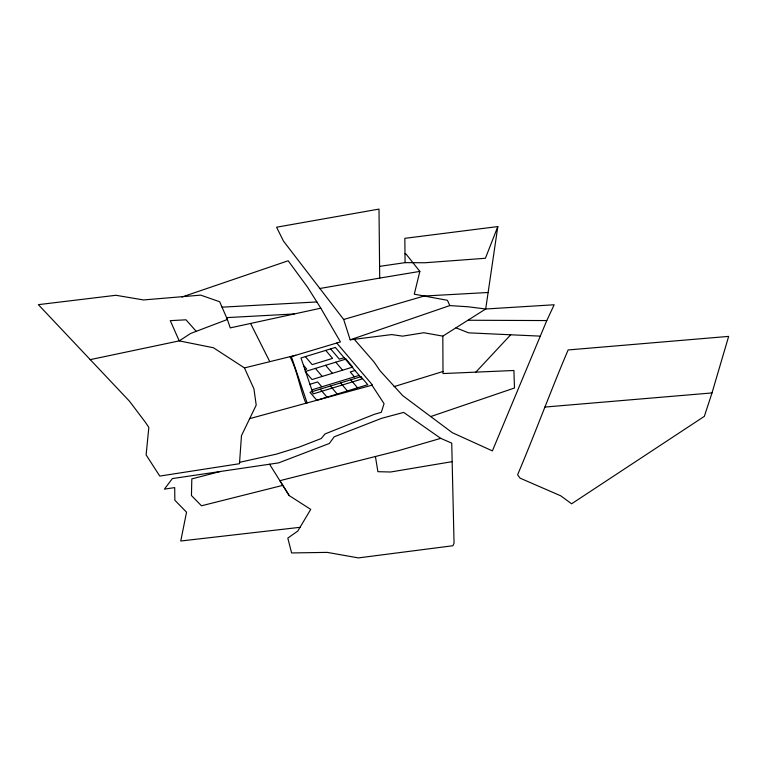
<?xml version="1.0" encoding="UTF-8"?>
<svg xmlns="http://www.w3.org/2000/svg" width="767" height="767" viewBox="0 0 767 767"><rect width="100%" height="100%" fill="white"/><g stroke="black" fill="none" stroke-linecap="round" stroke-linejoin="round"><path stroke-width="1.15" d="M90.123 359.656L179.229 340.884L213.447 347.758L244.443 367.92L253.935 388.821L256.207 405.101L241.471 435.656L239.477 463.709L159.766 476.077L146.114 454.908L148.836 427.42L145.404 422.291L129.46 401.189L38.35 304.652L115.913 295.285L143.506 299.945L200.714 295.132L219.688 301.757L227.387 319.484L230.244 327.883L320.807 308.181L340.443 341.919L291.364 356.578L307.116 402.924M379.588 266.379L405.081 262.64L404.832 238.336L497.812 226.572L485.693 308.996L442.818 336.119L423.815 332.734L402.57 336.147L391.736 334.575L350.174 339.819L343.683 319.484L283.454 241.059L276.571 227.205L379.003 209.094L379.703 278.085L319.369 288.584M404.995 253.743L406.098 254.117L419.846 271.403L414.276 294.192L447.449 300.309L449.807 305.573L468.33 306.8L485.693 308.996L554.158 304.767L546.794 320.558L492.385 450.891L452.281 432.665L402.704 395.619L380.039 370.749L373.999 361.928L354.268 339.302M712.006 392.934L728.65 336.387L568.126 349.953C550.485 391.371 535.117 433.451 517.6 474.792L520.036 478.138L560.782 495.837L571.607 503.794L704.355 416.337L712.006 392.934L544.829 407.066M497.812 226.572L485.406 258.268L424.995 262.755L405.081 262.64M475.837 372.139L510.707 334.786L540.294 336.128M182 297.002L288.181 260.77L307.605 287.242L320.807 308.181M350.174 339.819L449.807 305.573M430.718 416.558L514.494 387.997L513.9 370.49L443.01 373.558L442.818 336.119M394.056 386.626L443 371.487M304.959 369.675L306.742 369.128L303.464 365.265M344.105 357.71L339.359 359.157L330.635 348.899M309.926 384.296L317.643 381.937L321.804 386.827M355.006 370.519L350.251 371.966L354.412 376.856M311.824 389.876L359.167 375.408M343.683 319.484L424.093 296.033L488.119 292.495M440.737 438.36L398.361 450.699L279.878 480.688L289.197 495.587L310.721 509.384L297.826 531.032L287.798 538.098L291.613 552.94L327.241 552.384L358.371 557.906L452.942 545.74L454.045 543.141L451.725 443.125L440.737 438.36L403.672 412.406L381.592 418.322L334.211 436.807L329.35 443.47L278.661 462.875L172.364 478.579L164.397 489.135L174.694 487.601L174.847 500.228L186.544 512.193L180.753 541.003L300.041 527.312M244.443 367.92L295.736 355.265M249.515 418.686L372.503 385.044L336.751 343.022M282.793 485.358L201.481 505.789L191.453 495.54L191.817 478.896L220.388 471.475M239.572 462.328L276.178 454.189L299.178 447.103L321.287 438.503L325.055 433.921L374.449 414.276L381.304 412.31L384.056 403.672L371.966 385.187M452.156 461.657L390.566 472.002L377.901 471.686L375.418 456.509M379.703 278.085L419.846 271.403M222.037 307.174L316.867 301.939M294.317 313.962L226.581 317.624L227.387 319.484L190.609 333.472L179.229 340.884L170.274 320.654L186.017 319.81L196.218 331.334M468.244 320.251L546.794 320.558M510.707 334.786L468.599 332.84L456.049 327.854M325.745 350.394L332.552 358.4L312.179 364.632L305.362 356.626M335.783 362.187L342.59 370.193M350.768 379.809L357.575 387.814M325.591 365.303L332.399 373.308M340.577 382.925L347.384 390.93M315.4 368.419L322.207 376.424M330.385 386.041L337.192 394.046M320.194 389.157L327.001 397.162M269.572 464.227L289.197 495.587M250.608 323.511L269.773 361.631M289.974 356.588C297.558 371.401 299.705 387.939 305.86 403.269M335.38 347.451L300.98 357.968L313.195 393.912L362.168 378.936L335.38 347.451M345.975 359.071L305.208 371.535L312.025 379.55L352.782 367.077L345.975 359.071M360.96 376.683L310.002 392.273L316.809 400.278L367.767 384.698L360.96 376.683"/></g></svg>
